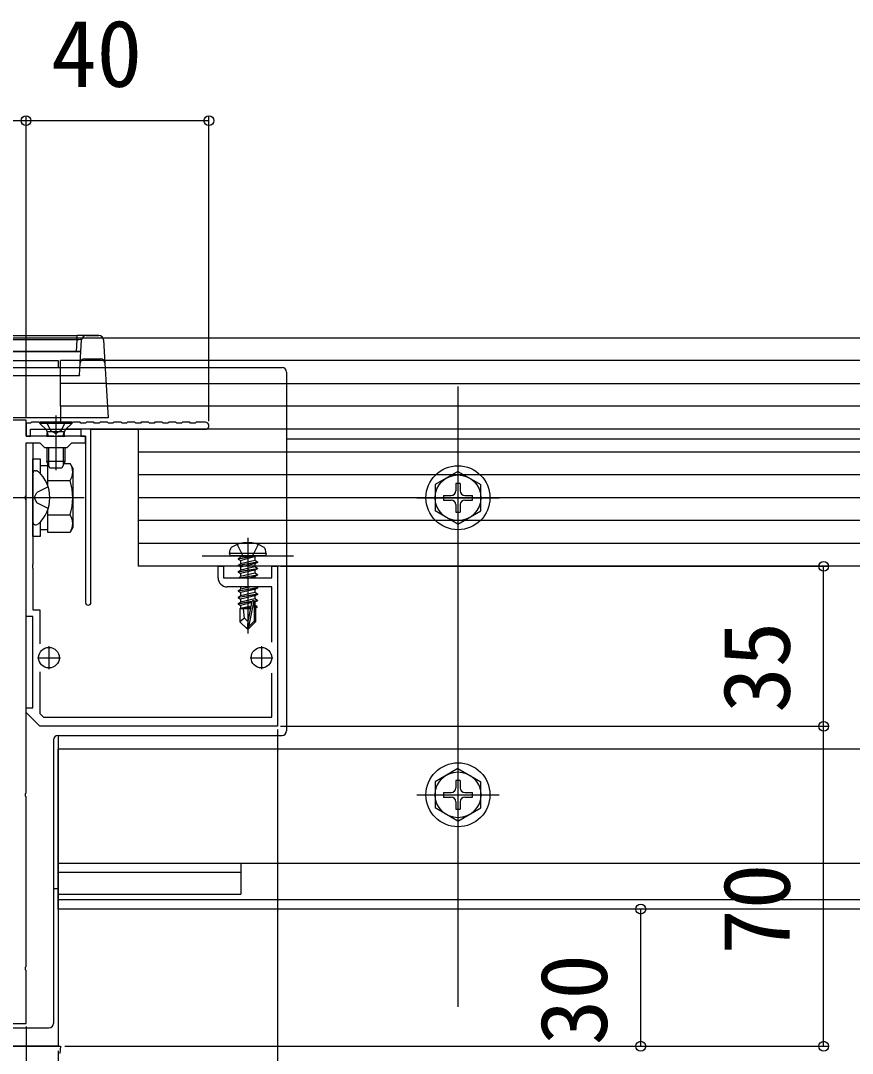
# Model space of a CAD drawing. Units: millimetres, scale not verified. Extents: x -875 to 875, y -1304 to 1297.
# Drawn here: x 91.3 to 273.3, y -974.8 to -748.8 of the extents above; entities that cross this region are included whole.
import ezdxf
from ezdxf.enums import TextEntityAlignment as Align

# ---------------------------------------------------------------- set-up
doc = ezdxf.new("R2010")
doc.units = ezdxf.units.MM
doc.header["$LTSCALE"] = 8
for name, color, linetype in [('0-2_YKK_11', 7, 'Continuous'), ('0-3_YKK_12', 2, 'Continuous'), ('0-4_YKK_13', 4, 'Continuous'), ('0-6_YKK_D', 6, 'Continuous')]:
    doc.layers.add(name, color=color, linetype=linetype)
doc.styles.add('ＭＳ ゴシック', font='')
doc.styles.get('ＭＳ ゴシック').set_extended_font_data('MS Gothic')

msp = doc.modelspace()

# ---------------------------------------------------------------- linework, layer by layer
at = {"layer": '0-2_YKK_11'}
for p, q in [((97.5, -885.7), (97.5, -890.7)), ((144, -885.7), (144, -890.7)), ((95, -888.2), (100, -888.2)), ((141.5, -888.2), (146.5, -888.2))]:
    msp.add_line(p, q, dxfattribs=at)
for points in [[(92.5, -839.7), (92.5, -836.2), (89.7, -836.2)], [(101.5, -836.9), (101.3, -836.7), (99.7, -836.7), (99.5, -836.9), (98.5, -836.9), (98.3, -836.7), (96.7, -836.7), (96.5, -836.9), (95.5, -836.9), (95.3, -836.7), (93.7, -836.7), (93.5, -836.9), (92.5, -836.9), (92.5, -839.7), (93.5, -839.7), (93.5, -838.2), (104.5, -838.2), (104.5, -839.7), (105.5, -839.7), (105.5, -876.1)], [(131.75, -836.7), (129.7, -836.7), (129.5, -836.9), (128.5, -836.9), (128.3, -836.7), (126.7, -836.7), (126.5, -836.9), (125.5, -836.9), (125.3, -836.7), (123.7, -836.7), (123.5, -836.9), (122.5, -836.9), (122.3, -836.7), (120.7, -836.7), (120.5, -836.9), (119.5, -836.9), (119.3, -836.7), (117.7, -836.7), (117.5, -836.9), (116.5, -836.9), (116.3, -836.7), (114.7, -836.7), (114.5, -836.9), (113.5, -836.9), (113.3, -836.7), (111.7, -836.7), (111.5, -836.9), (110.5, -836.9), (110.3, -836.7), (108.7, -836.7), (108.5, -836.9), (107.5, -836.9), (107.3, -836.7), (105.7, -836.7), (105.5, -836.9), (104.5, -836.9), (104.3, -836.7), (102.7, -836.7), (102.5, -836.9), (101.5, -836.9)], [(106.7, -876.1), (106.7, -838.2), (131.75, -838.2)], [(66.5, -968.2), (92.5, -968.2), (92.5, -956.658), (92.38, -956.475), (92.38, -955.925), (92.5, -955.742), (92.5, -918.658), (92.38, -918.475), (92.38, -917.925), (92.5, -917.742), (92.5, -853.658), (92.38, -853.475), (92.38, -852.925), (92.5, -852.742), (92.5, -841.2), (95.5, -841.2), (96.5, -842.2), (101.5, -842.2), (102.5, -841.2), (105.5, -841.2), (105.5, -839.7), (99.463, -839.7), (99.28, -839.82), (98.73, -839.82), (98.546, -839.7), (92.5, -839.7)], [(134.5, -870.7), (134.5, -868.2), (135.7, -868.2), (135.7, -870.7), (146.3, -870.7), (146.3, -868.2), (147.5, -868.2), (147.5, -903.2), (95.5, -903.2), (92.5, -900.2), (92.5, -899.2), (94, -899.2), (94, -879.2), (92.5, -879.2), (92.5, -841.2), (94, -841.2), (94, -852.742), (93.88, -852.925), (93.88, -853.475), (94, -853.658), (94, -867.742), (93.88, -867.925), (93.88, -868.475), (94, -868.658), (94, -877.7), (95.5, -877.7), (95.5, -885.141)], [(146.3, -884.801), (146.3, -872.7), (136.5, -872.7)], [(95.5, -891.259), (95.5, -900.372), (96.328, -901.2), (146.3, -901.2), (146.3, -891.599)]]:
    msp.add_lwpolyline(points, dxfattribs=at)
for centre, radius, start, end in [((131.75, -837.45), 0.75, 269.99999, 90.00001), ((136.5, -870.7), 2, 180.00001, 269.99999), ((106.1, -876.1), 0.6, 180.00001, 269.99999), ((106.1, -876.1), 0.6, 270.00001, 359.99999)]:
    msp.add_arc(centre, radius, start, end, dxfattribs=at)
at = {"layer": '0-3_YKK_12'}
for p, q in [((-841.424, -818.2), (562, -818.2)), ((24.5, -823.2), (99.5, -823.2)), ((99.5, -823.2), (99.5, -824.7)), ((100, -833.2), (100, -823.2)), ((110.017, -828.2), (100, -828.2)), ((552, -828.248), (110.017, -828.248)), ((187, -828.85), (187, -964.58)), ((511, -840.4), (149.5, -840.4)), ((141, -862), (141, -882.9)), ((496, -863.2), (149.5, -863.2)), ((99.5, -905.2), (99.5, -973.2)), ((99.5, -943.2), (99.5, -908.2)), ((299.5, -908.2), (99.5, -908.2)), ((552, -933.2), (99.5, -933.2)), ((139.5, -935.2), (99.5, -935.2)), ((139.5, -933.2), (139.5, -939.9)), ((98.5, -938.7), (99.5, -938.7)), ((99.5, -939.9), (139.5, -939.9)), ((552, -941.2), (99.5, -941.2)), ((552, -943.2), (99.5, -943.2)), ((99.5, -973.2), (24.5, -973.2))]:
    msp.add_line(p, q, dxfattribs=at)
for points in [[(552, -835.2), (552, -823.2), (109.714, -823.2), (100, -823.2)], [(552, -833.2), (110.326, -833.2), (100, -833.2)]]:
    msp.add_lwpolyline(points, dxfattribs=at)
at = {"layer": '0-4_YKK_13'}
for p, q in [((20.341, -817.7), (103.659, -817.7)), ((103.659, -818.639), (103.659, -817.7)), ((105.655, -817.7), (103.659, -817.7)), ((108.437, -817.719), (105.655, -817.719)), ((108.437, -817.719), (108.437, -817.7)), ((103.659, -818.639), (20.341, -818.639)), ((103.502, -821.2), (103.659, -818.639)), ((104.344, -823.744), (104.657, -818.639)), ((109.435, -818.639), (109.747, -823.744)), ((19.5, -821.2), (104.5, -821.2)), ((104.499, -821.219), (19.501, -821.219)), ((104.183, -826.386), (104.344, -823.744)), ((105.343, -822.824), (108.749, -822.824)), ((-24.5, -824.7), (148.5, -824.7)), ((19.788, -826.438), (104.212, -826.438)), ((100, -833.2), (100, -836.7)), ((99.005, -835.2), (99.005, -847.188)), ((102.505, -836.7), (95.505, -836.7)), ((102.505, -836.95), (95.505, -836.95)), ((96.955, -836.7), (97.86, -838.515)), ((102.505, -836.95), (101.075, -838.38)), ((549, -838.2), (101.255, -838.2)), ((102.505, -836.7), (102.505, -836.95)), ((117, -838.2), (117, -868.2)), ((527, -838.2), (117, -838.2)), ((97.005, -839.7), (97.145, -839.139)), ((97.13, -838.7), (100.879, -838.7)), ((97.384, -839.7), (97.145, -838.75)), ((97.86, -838.515), (99.005, -839.124)), ((100.626, -839.7), (100.865, -838.75)), ((97.005, -842.2), (97.005, -845.3)), ((97.384, -842.2), (97.384, -846.058)), ((100.626, -842.2), (100.626, -846.058)), ((101.005, -842.2), (101.005, -845.3)), ((527, -843.2), (117, -843.2)), ((95.6, -846.15), (97.2, -846.15)), ((101.005, -845.3), (97.005, -845.3)), ((97.705, -846.7), (97.005, -845.3)), ((97.2, -845.694), (97.202, -845.694)), ((97.2, -845.694), (97.2, -850.471)), ((100.305, -846.7), (97.705, -846.7)), ((101.005, -845.3), (100.305, -846.7)), ((100.808, -845.694), (102.119, -845.694)), ((102.7, -846.7), (102.119, -845.694)), ((102.7, -846.7), (102.7, -859.7)), ((94, -847.949), (94, -858.451)), ((94.545, -847.3), (94.743, -847.3)), ((97.2, -849.2), (97.2, -850.471)), ((97.2, -849.447), (102.119, -849.447)), ((527, -848.2), (117, -848.2)), ((187, -847.45), (182, -850.337)), ((187, -847.45), (192, -850.337)), ((97.326, -850.828), (94.865, -852.055)), ((182, -850.337), (182, -856.063)), ((186.5, -850.05), (186.5, -851.7)), ((187.5, -850.05), (186.5, -850.05)), ((187.5, -850.05), (187.5, -851.7)), ((192, -856.063), (192, -850.337)), ((98.504, -853.2), (77.087, -853.2)), ((105.2, -853.2), (78.7, -853.2)), ((94.256, -853.2), (94.865, -852.055)), ((94.256, -853.2), (94.865, -854.345)), ((527, -853.2), (117, -853.2)), ((178, -853.2), (196, -853.2)), ((183.85, -852.7), (185.5, -852.7)), ((183.85, -852.7), (183.85, -853.7)), ((183.85, -853.7), (185.5, -853.7)), ((188.5, -852.7), (190.15, -852.7)), ((188.5, -853.7), (190.15, -853.7)), ((190.15, -853.7), (190.15, -852.7)), ((97.326, -855.572), (94.865, -854.345)), ((97.2, -855.929), (97.2, -857.2)), ((97.2, -855.929), (97.2, -860.706)), ((187, -858.95), (182, -856.063)), ((186.5, -854.7), (186.5, -856.35)), ((187, -858.95), (192, -856.063)), ((187.5, -854.7), (187.5, -856.35)), ((94, -858.451), (94, -858.555)), ((97.2, -856.953), (102.119, -856.953)), ((527, -858.2), (117, -858.2)), ((186.5, -856.35), (187.5, -856.35)), ((94.545, -859.1), (94.743, -859.1)), ((97.2, -860.25), (95.6, -860.25)), ((97.2, -860.706), (102.119, -860.706)), ((102.7, -859.7), (102.119, -860.706)), ((527, -863.2), (117, -863.2)), ((137, -865.4), (137.141, -864.598)), ((145, -865.4), (144.859, -864.598)), ((131, -865.9), (151, -865.9)), ((145, -865.4), (137, -865.4)), ((137, -865.4), (137.088, -865.9)), ((144.912, -865.9), (137.088, -865.9)), ((138.9, -866.55), (142.5, -865.95)), ((142.5, -866.05), (138.9, -866.65)), ((138.9, -866.55), (139.45, -866.232)), ((138.9, -866.55), (138.9, -866.65)), ((138.9, -866.55), (138.9, -866.65)), ((138.9, -866.65), (139.45, -866.968)), ((138.9, -867.95), (143.1, -867.25)), ((143.1, -867.35), (138.9, -868.05)), ((142.5, -865.95), (139.45, -866.232)), ((139.45, -866.968), (142.5, -866.05)), ((139.45, -866.1), (139.45, -866.232)), ((142.55, -866.932), (139.45, -867.632)), ((139.45, -866.968), (139.45, -867.632)), ((142.5, -865.95), (142.5, -866.05)), ((142.55, -866.1), (142.55, -866.932)), ((143.1, -867.25), (142.55, -866.932)), ((143.1, -867.35), (142.55, -867.668)), ((143.1, -867.25), (143.1, -867.35)), ((145, -865.4), (144.912, -865.9)), ((527, -868.2), (117, -868.2)), ((138.9, -867.95), (139.45, -867.632)), ((138.9, -867.95), (138.9, -868.05)), ((138.9, -868.05), (139.16, -868.2)), ((138.9, -869.35), (143.1, -868.65)), ((143.1, -868.75), (138.9, -869.45)), ((138.9, -869.35), (139.45, -869.032)), ((138.9, -869.35), (138.9, -869.45)), ((138.9, -869.45), (139.45, -869.768)), ((139.16, -868.2), (139.45, -868.368)), ((140.192, -868.2), (139.45, -868.368)), ((142.55, -868.332), (139.45, -869.032)), ((139.45, -868.368), (139.45, -869.032)), ((142.55, -869.732), (139.45, -870.432)), ((139.45, -869.768), (139.45, -870.432)), ((142.55, -867.668), (140.192, -868.2)), ((142.55, -867.668), (142.55, -868.2)), ((142.55, -868.2), (142.55, -868.332)), ((143.1, -868.65), (142.55, -868.332)), ((142.55, -869.068), (142.55, -869.732)), ((143.1, -870.05), (142.55, -869.732)), ((143.1, -868.65), (143.1, -868.75)), ((138.987, -870.7), (139.45, -870.432)), ((139.2, -870.7), (143.1, -870.05)), ((143.1, -870.15), (139.8, -870.7)), ((142.55, -870.468), (142.55, -870.7)), ((143.1, -870.05), (143.1, -870.15)), ((138.9, -873.55), (143.1, -872.85)), ((143.1, -872.95), (138.9, -873.65)), ((138.9, -873.55), (139.45, -873.232)), ((138.9, -873.55), (138.9, -873.65)), ((138.9, -873.65), (139.45, -873.968)), ((138.9, -874.95), (143.1, -874.25)), ((143.1, -874.35), (138.9, -875.05)), ((141.808, -872.7), (139.45, -873.232)), ((139.45, -872.7), (139.45, -873.232)), ((142.55, -873.932), (139.45, -874.632)), ((139.45, -873.968), (139.45, -874.632)), ((142.55, -873.268), (142.55, -873.932)), ((143.1, -874.25), (142.55, -873.932)), ((143.1, -872.85), (142.84, -872.7)), ((143.1, -872.85), (143.1, -872.95)), ((143.1, -874.25), (143.1, -874.35)), ((138.9, -874.95), (139.45, -874.632)), ((138.9, -874.95), (138.9, -875.05)), ((138.9, -875.05), (139.45, -875.368)), ((138.9, -876.35), (141.926, -875.846)), ((141.898, -875.95), (138.9, -876.45)), ((138.9, -876.35), (139.45, -876.032)), ((138.9, -876.35), (138.9, -876.45)), ((138.9, -876.45), (139.45, -876.768)), ((142.55, -875.332), (139.45, -876.032)), ((139.45, -875.368), (139.45, -876.032)), ((141.84, -876.228), (139.45, -876.768)), ((141.91, -875.893), (141, -880.278)), ((142.332, -875.777), (141.15, -881.476)), ((142.332, -875.778), (143.1, -875.65)), ((143.1, -875.75), (142.387, -875.869)), ((142.4, -875.948), (142.4, -880.226)), ((142.55, -874.668), (142.55, -875.332)), ((143.1, -875.65), (142.55, -875.332)), ((142.55, -876.068), (142.55, -876.732)), ((143.1, -875.65), (143.1, -875.75)), ((139.3, -877.5), (139.45, -877.432)), ((139.3, -877.5), (139.3, -880.35)), ((141.576, -877.5), (139.3, -877.5)), ((139.45, -876.768), (139.45, -877.432)), ((141.695, -876.925), (139.45, -877.432)), ((141.635, -877.217), (139.917, -877.5)), ((141.58, -877.484), (141.496, -877.5)), ((142.55, -876.732), (142.397, -876.767)), ((143, -876.992), (142.4, -877.091)), ((143, -877.208), (142.4, -877.324)), ((142.7, -877.5), (142.4, -877.5)), ((143, -876.992), (142.55, -876.732)), ((143, -877.208), (142.7, -877.381)), ((142.7, -877.381), (142.7, -880.35)), ((143, -876.992), (143, -877.208)), ((140.257, -879.547), (139.3, -880.35)), ((140.85, -881.9), (139.3, -880.35)), ((141, -880.278), (140.85, -881.9)), ((141, -880.278), (141, -881.9)), ((142.4, -880.226), (141.15, -881.476)), ((141.15, -881.9), (142.7, -880.35)), ((142.7, -880.35), (142.4, -880.226)), ((140.85, -881.9), (141.15, -881.9)), ((141.15, -881.476), (141.15, -881.9)), ((99.5, -905.2), (148.5, -905.2)), ((98.5, -906.2), (98.5, -968.2)), ((187, -912.45), (182, -915.337)), ((187, -912.45), (192, -915.337)), ((186.5, -915.05), (186.5, -916.7)), ((187.5, -915.05), (186.5, -915.05)), ((187.5, -915.05), (187.5, -916.7)), ((182, -915.337), (182, -921.063)), ((192, -921.063), (192, -915.337)), ((178, -918.2), (196, -918.2)), ((183.85, -917.7), (185.5, -917.7)), ((183.85, -917.7), (183.85, -918.7)), ((183.85, -918.7), (185.5, -918.7)), ((188.5, -917.7), (190.15, -917.7)), ((188.5, -918.7), (190.15, -918.7)), ((190.15, -918.7), (190.15, -917.7)), ((187, -923.95), (182, -921.063)), ((186.5, -919.7), (186.5, -921.35)), ((186.5, -921.35), (187.5, -921.35)), ((187, -923.95), (192, -921.063)), ((187.5, -919.7), (187.5, -921.35)), ((26.5, -969.2), (97.5, -969.2)), ((24.998, -973.2), (99.002, -973.2)), ((99.002, -973.2), (100, -973.2)), ((100, -973.2), (99.905, -974.761))]:
    msp.add_line(p, q, dxfattribs=at)
for points in [[(105.655, -817.719), (105.655, -817.7), (108.437, -817.7)], [(109.747, -823.744), (110.479, -835.7), (109.48, -835.7), (14.52, -835.7)], [(149.5, -825.7), (149.5, -868.2), (149.5, -904.2)], [(552, -833.2), (110.326, -833.2), (100, -833.2)], [(95.505, -836.7), (95.505, -836.95), (96.934, -838.38)], [(101.055, -836.7), (100.15, -838.515), (99.005, -839.124)], [(97.005, -839.7), (101.005, -839.7), (100.865, -839.139)], [(94, -861.7), (94, -844.7), (95.6, -844.7), (95.6, -847.915)], [(94, -847.845), (94, -847.949), (94, -848.3)], [(95.6, -858.485), (95.6, -861.7), (94, -861.7)], [(138.7, -863.421), (139.855, -865.737), (141, -866.346)], [(143.3, -863.421), (142.145, -865.737), (141, -866.346)], [(143.1, -868.75), (142.55, -869.068), (139.45, -869.768)], [(143.1, -870.15), (142.55, -870.468), (141.521, -870.7)], [(143.1, -872.95), (142.55, -873.268), (139.45, -873.968)], [(143.1, -874.35), (142.55, -874.668), (139.45, -875.368)], [(143.1, -875.75), (142.55, -876.068), (142.4, -876.101)], [(141, -880.278), (140.257, -879.547), (140.1, -877.5)]]:
    msp.add_lwpolyline(points, dxfattribs=at)
for centre, radius in [((187, -853.2), 7), ((187, -853.2), 5), ((97.5, -888.2), 2.25), ((144, -888.2), 2.25), ((187, -918.2), 7), ((187, -918.2), 5)]:
    msp.add_circle(centre, radius, dxfattribs=at)
for centre, radius, start, end in [((105.643, -818.708), 0.989, 89.33021, 175.97546), ((105.655, -818.7), 1, 90, 176.5), ((108.437, -818.7), 1, 3.5, 90), ((108.449, -818.708), 0.989, 4.02454, 90.66979), ((105.331, -823.813), 0.989, 89.33021, 175.97546), ((108.761, -823.813), 0.989, 4.02454, 90.66979), ((148.5, -825.7), 1, 0, 90), ((96.369, -838.945), 0.8, 345.96376, 45), ((101.641, -838.945), 0.8, 135, 194.03624), ((99.377, -847.571), 3.323, 325.61575, 34.38425), ((94.545, -847.845), 0.545, 90, 180), ((94.743, -847.85), 0.55, 48.43917, 90), ((90, -853.2), 7.7, 311.56083, 48.43917), ((90.281, -853.2), 12.419, 342.41205, 17.58795), ((185.5, -851.7), 1, 270, 0), ((188.5, -851.7), 1, 180, 270), ((185.5, -854.7), 1, 0, 90), ((188.5, -854.7), 1, 90, 180), ((94.545, -858.555), 0.545, 180, 270), ((99.377, -858.829), 3.323, 325.61575, 34.38425), ((94.743, -858.55), 0.55, 270, 311.56083), ((141, -869.5), 6.5, 57.94412, 122.05588), ((138.028, -864.754), 0.9, 122.05588, 170), ((143.972, -864.754), 0.9, 10, 57.94412), ((139.25, -866.1), 0.2, 0, 90), ((142.75, -866.1), 0.2, 90, 180), ((142.152, -875.948), 0.248, 0, 167.19096), ((99.5, -906.2), 1, 90, 180), ((148.5, -904.2), 1, 270, 0), ((185.5, -916.7), 1, 270, 0), ((188.5, -916.7), 1, 180, 270), ((185.5, -919.7), 1, 0, 90), ((188.5, -919.7), 1, 90, 180), ((97.5, -968.2), 1, 270, 0)]:
    msp.add_arc(centre, radius, start, end, dxfattribs=at)
for centre, major_axis, ratio, start_param, end_param in [((103.651, -818.7), (1.006, 0.061), 0.060033, 6.2758149, 7.8428843), ((105.185, -826.386), (1.002, 0.003), 0.202423, 3.1285216, 3.3832767)]:
    msp.add_ellipse(centre, major_axis=major_axis, ratio=ratio, start_param=start_param, end_param=end_param, dxfattribs=at)
at = {"layer": '0-6_YKK_D'}
for p, q in [((92.5, -835.5), (92.5, -769.7)), ((92.5, -835.5), (92.5, -769.7)), ((132.5, -836.45), (132.5, -769.7)), ((31.5, -770.7), (92.5, -770.7)), ((92.5, -770.7), (132.5, -770.7)), ((148.2, -868.2), (268, -868.2)), ((267, -903.2), (267, -868.2)), ((148.2, -903.2), (268, -903.2)), ((267, -973.2), (267, -903.2)), ((147.5, -903.9), (147.5, -1016.7)), ((227, -973.2), (227, -943.2)), ((92.5, -968.9), (92.5, -1016.7)), ((92.5, -968.9), (92.5, -1016.7)), ((101, -973.2), (268, -973.2)), ((101, -973.2), (228, -973.2)), ((99.5, -974.2), (99.5, -1096.7))]:
    msp.add_line(p, q, dxfattribs=at)
for centre in [(92.5, -770.7), (92.5, -770.7), (132.5, -770.7), (267, -868.2), (267, -903.2), (267, -903.2), (227, -943.2), (227, -973.2), (267, -973.2)]:
    msp.add_circle(centre, 1.075, dxfattribs=at)

# ---------------------------------------------------------------- texts
at = {"layer": '0-6_YKK_D', "style": 'ＭＳ ゴシック'}
msp.add_text('40', height=14.66, dxfattribs=at).set_placement((97.955, -767.7), align=Align.BOTTOM_LEFT)
for s, p in [('35', (264, -900.245)), ('70', (264, -953.2)), ('30', (224, -972.973))]:
    msp.add_text(s, height=14.66, rotation=90, dxfattribs=at).set_placement(p, align=Align.BOTTOM_LEFT)

doc.saveas('drawing.dxf')
